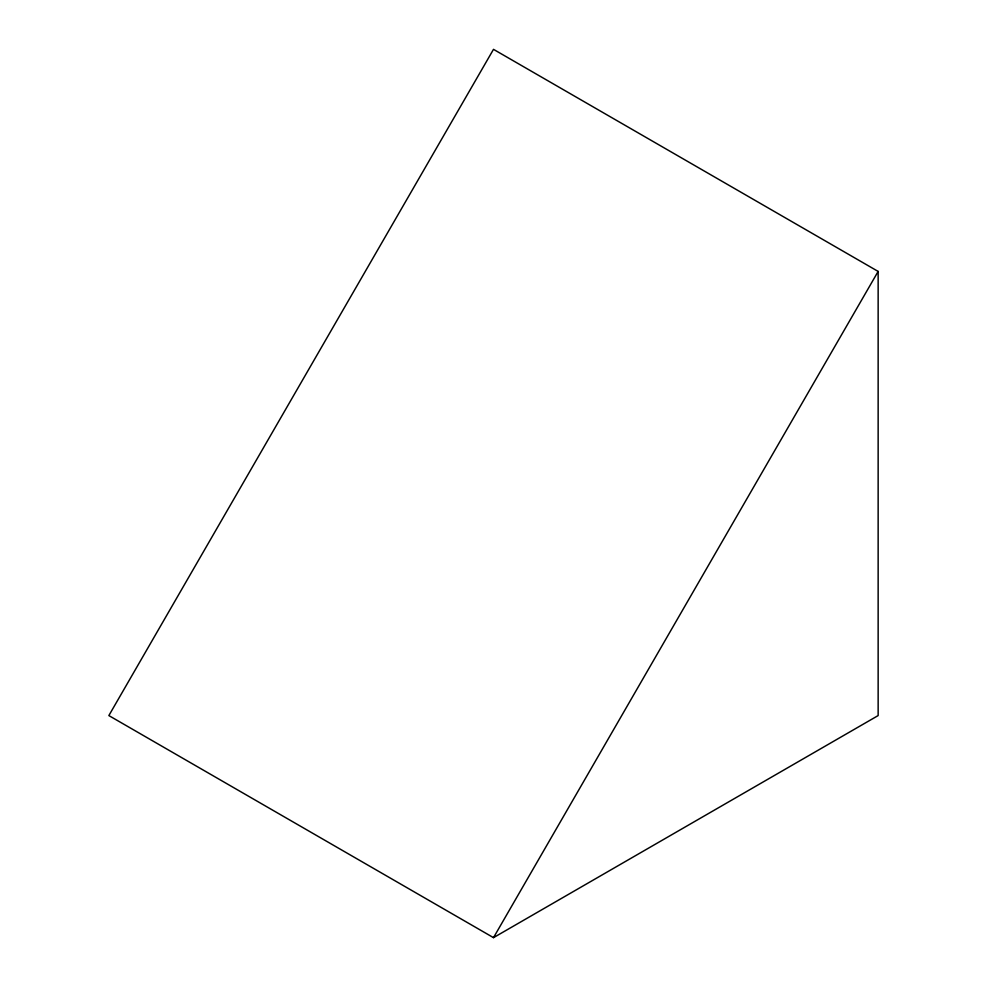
<?xml version="1.0" encoding="UTF-8"?>
<svg xmlns="http://www.w3.org/2000/svg" width="987" height="987" viewBox="0 0 987 987"><rect width="100%" height="100%" fill="white"/><g stroke="black" fill="none" stroke-linecap="round" stroke-linejoin="round"><path stroke-width="1.48" d="M493.5 937.65L878.146 271.425L493.5 49.35L108.854 715.575L493.5 937.65L878.146 715.575L878.146 271.425"/></g></svg>
